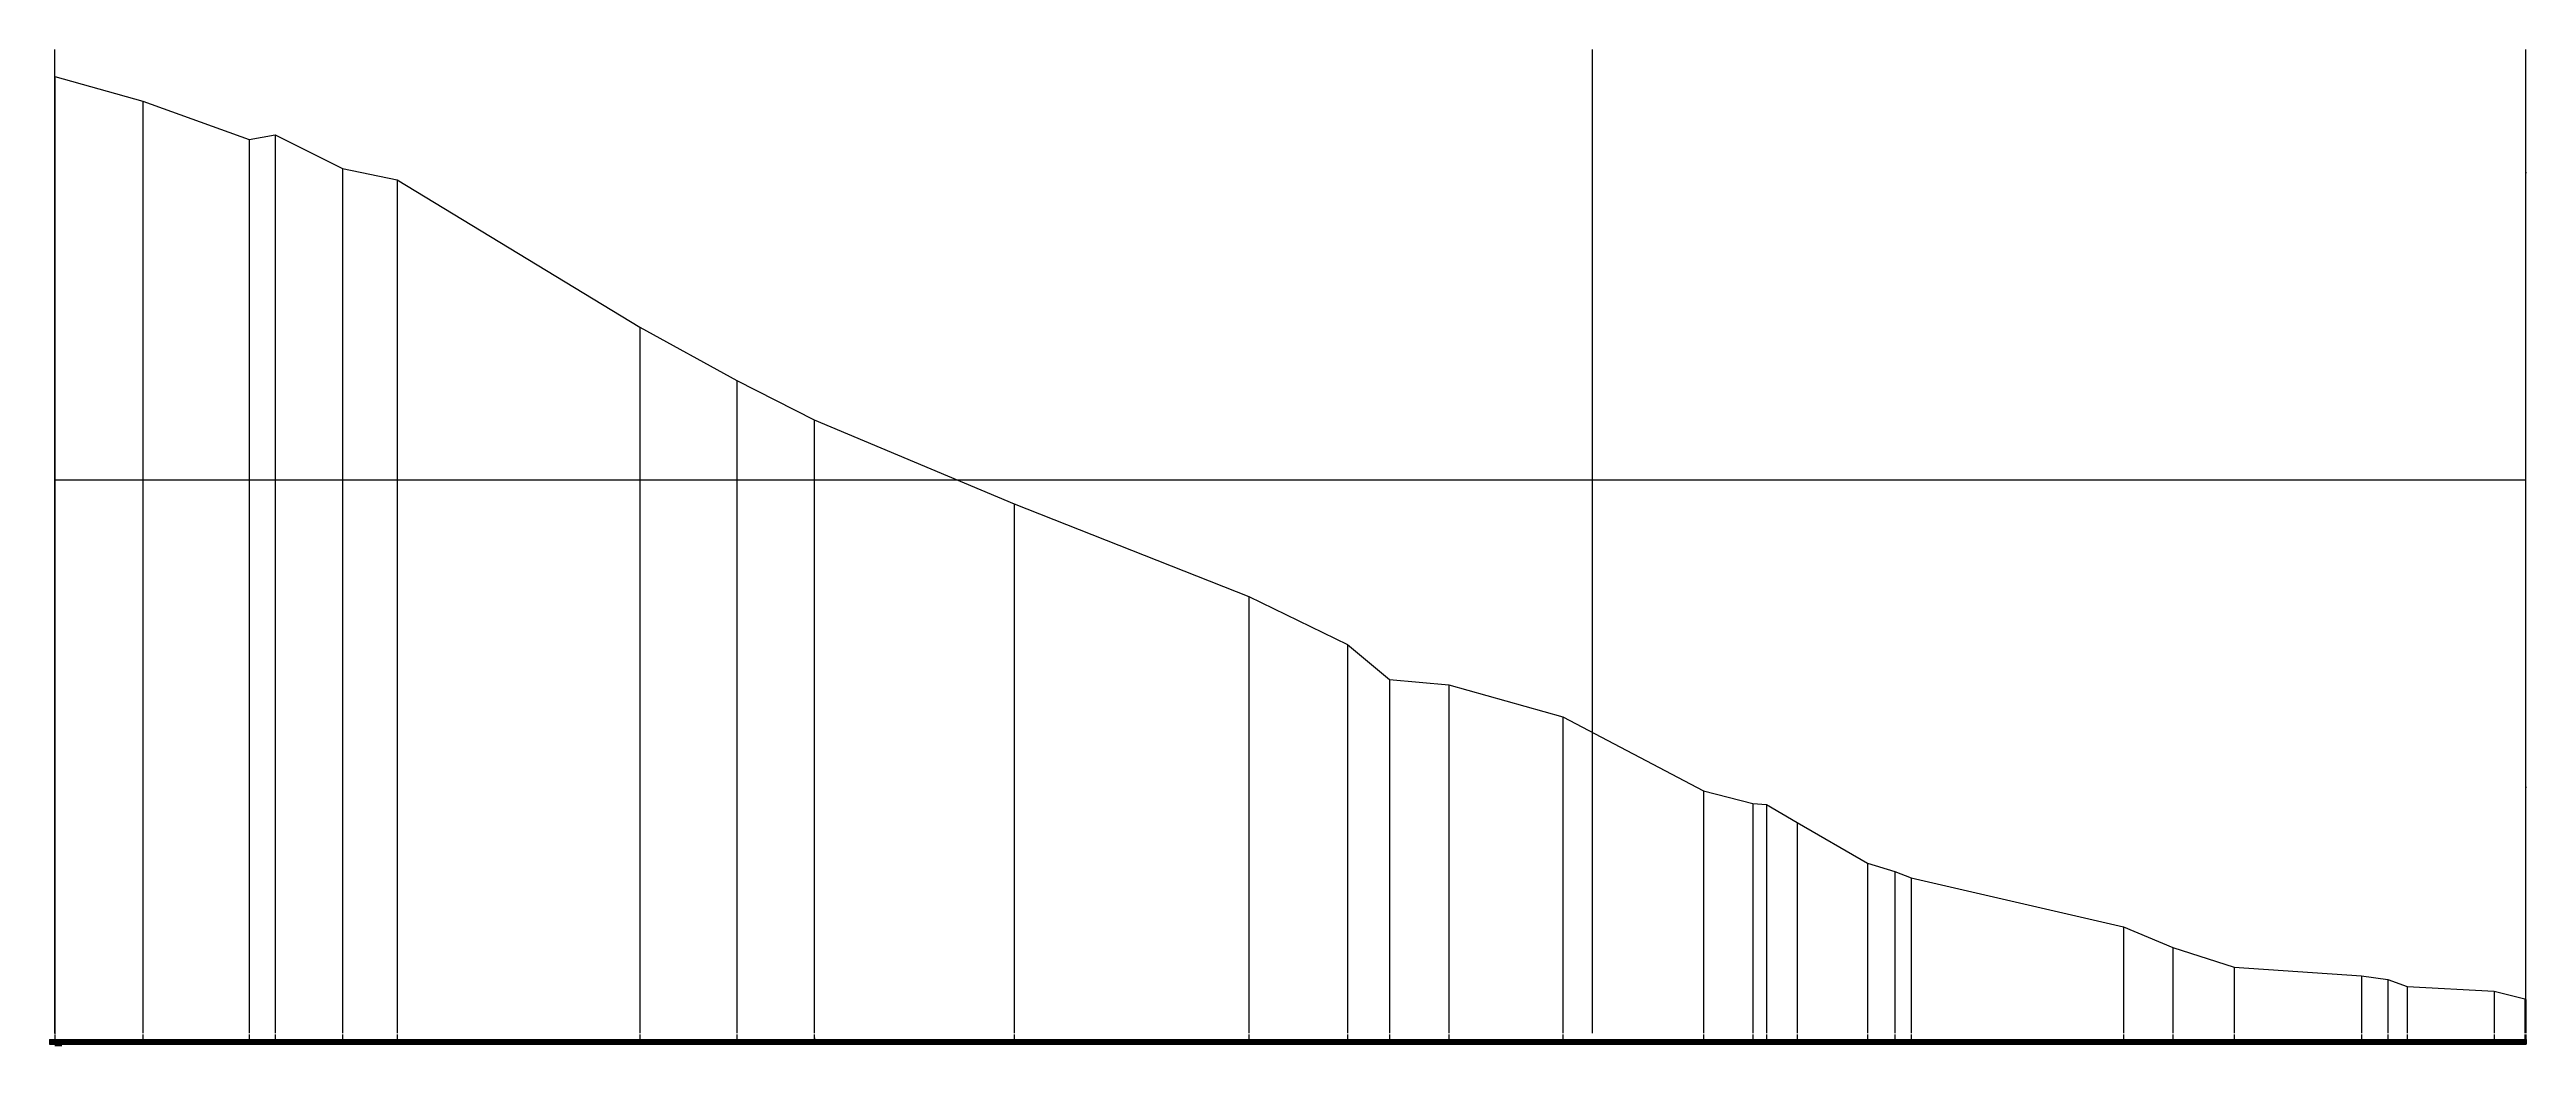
# Model space of a CAD drawing. Header units: metres. Extents: x -0.1 to 40.2, y -0.2 to 16.
import ezdxf
from ezdxf.enums import TextEntityAlignment as Align

# ---------------------------------------------------------------- set-up
doc = ezdxf.new("R2010")
doc.units = ezdxf.units.M
for name, color, linetype in [('CODE', 255, 'Continuous'), ('DATUM', 255, 'Continuous'), ('DEFAULT', 255, 'Continuous'), ('DESCRIPTION', 255, 'Continuous'), ('DISTANCE', 255, 'Continuous'), ('DROP', 255, 'Continuous'), ('ELEVATION', 255, 'Continuous'), ('FRAME', 255, 'Continuous'), ('IDENTIFIER', 255, 'Continuous'), ('LABELS', 255, 'Continuous'), ('SECTIONS', 255, 'Continuous'), ('TABLE', 255, 'Continuous')]:
    doc.layers.add(name, color=color, linetype=linetype)

msp = doc.modelspace()

# ---------------------------------------------------------------- linework, layer by layer
at = {"layer": 'DEFAULT', "color": 0, "linetype": 'Continuous'}
msp.add_lwpolyline([(0, 15.561), (1.43, 15.162), (3.159, 14.537), (3.581, 14.613), (4.679, 14.064), (5.567, 13.881), (9.511, 11.482), (11.088, 10.616), (12.344, 9.979), (12.348, 9.978), (15.6, 8.609), (19.415, 7.106), (21.02, 6.321), (21.703, 5.755), (22.667, 5.665), (24.521, 5.145), (26.807, 3.943), (27.607, 3.739), (27.833, 3.721), (28.331, 3.426), (29.471, 2.766), (29.918, 2.629), (30.181, 2.53), (33.634, 1.728), (34.44, 1.396), (35.435, 1.077), (37.507, 0.933), (37.933, 0.875), (38.249, 0.761), (39.66, 0.682), (40.159, 0.557), (40.177, 0.548)], dxfattribs=at)
at = {"layer": 'DROP', "color": 0, "linetype": 'Continuous'}
for p, q in [((0, 15.561), (0, 0)), ((1.43, 15.162), (1.43, 0)), ((3.159, 14.537), (3.159, 0)), ((3.581, 14.613), (3.581, 0)), ((4.679, 14.064), (4.679, 0)), ((5.567, 13.881), (5.567, 0)), ((9.511, 11.482), (9.511, 0)), ((11.088, 10.616), (11.088, 0)), ((12.344, 9.979), (12.344, 0)), ((12.348, 9.978), (12.348, 0)), ((15.6, 8.609), (15.6, 0)), ((19.415, 7.106), (19.415, 0)), ((21.02, 6.321), (21.02, 0)), ((21.703, 5.755), (21.703, 0)), ((22.667, 5.665), (22.667, 0)), ((24.521, 5.145), (24.521, 0)), ((26.807, 3.943), (26.807, 0)), ((27.607, 3.739), (27.607, 0)), ((27.833, 3.721), (27.833, 0)), ((28.331, 3.426), (28.331, 0)), ((29.471, 2.766), (29.471, 0)), ((29.918, 2.629), (29.918, 0)), ((30.181, 2.53), (30.181, 0)), ((33.634, 1.728), (33.634, 0)), ((34.44, 1.396), (34.44, 0)), ((35.435, 1.077), (35.435, 0)), ((37.507, 0.933), (37.507, 0)), ((37.933, 0.875), (37.933, 0)), ((38.249, 0.761), (38.249, 0)), ((39.66, 0.682), (39.66, 0)), ((40.159, 0.557), (40.159, 0)), ((40.177, 0.548), (40.177, 0))]:
    msp.add_line(p, q, dxfattribs=at)
for points in [[(0, -0.02), (0, -0.06), (0, -0.08), (0, -0.1)], [(1.43, -0.02), (1.43, -0.06), (1.43, -0.08), (1.43, -0.1)], [(3.159, -0.02), (3.159, -0.06), (3.159, -0.08), (3.159, -0.1)], [(3.581, -0.02), (3.581, -0.06), (3.581, -0.08), (3.581, -0.1)], [(4.679, -0.02), (4.679, -0.06), (4.679, -0.08), (4.679, -0.1)], [(5.567, -0.02), (5.567, -0.06), (5.567, -0.08), (5.567, -0.1)], [(9.511, -0.02), (9.511, -0.06), (9.511, -0.08), (9.511, -0.1)], [(11.088, -0.02), (11.088, -0.06), (11.088, -0.08), (11.088, -0.1)], [(12.344, -0.02), (12.344, -0.06), (12.344, -0.08), (12.344, -0.1)], [(12.348, -0.02), (12.348, -0.06), (12.35, -0.08), (12.35, -0.1)], [(15.6, -0.02), (15.6, -0.06), (15.6, -0.08), (15.6, -0.1)], [(19.415, -0.02), (19.415, -0.06), (19.415, -0.08), (19.415, -0.1)], [(21.02, -0.02), (21.02, -0.06), (21.02, -0.08), (21.02, -0.1)], [(21.703, -0.02), (21.703, -0.06), (21.703, -0.08), (21.703, -0.1)], [(22.667, -0.02), (22.667, -0.06), (22.667, -0.08), (22.667, -0.1)], [(24.521, -0.02), (24.521, -0.06), (24.521, -0.08), (24.521, -0.1)], [(26.807, -0.02), (26.807, -0.06), (26.807, -0.08), (26.807, -0.1)], [(27.607, -0.02), (27.607, -0.06), (27.607, -0.08), (27.607, -0.1)], [(27.833, -0.02), (27.833, -0.06), (27.833, -0.08), (27.833, -0.1)], [(28.331, -0.02), (28.331, -0.06), (28.331, -0.08), (28.331, -0.1)], [(29.471, -0.02), (29.471, -0.06), (29.471, -0.08), (29.471, -0.1)], [(29.918, -0.02), (29.918, -0.06), (29.918, -0.08), (29.918, -0.1)], [(30.181, -0.02), (30.181, -0.06), (30.181, -0.08), (30.181, -0.1)], [(33.634, -0.02), (33.634, -0.06), (33.634, -0.08), (33.634, -0.1)], [(34.44, -0.02), (34.44, -0.06), (34.44, -0.08), (34.44, -0.1)], [(35.435, -0.02), (35.435, -0.06), (35.435, -0.08), (35.435, -0.1)], [(37.507, -0.02), (37.507, -0.06), (37.507, -0.08), (37.507, -0.1)], [(37.933, -0.02), (37.933, -0.06), (37.933, -0.08), (37.933, -0.1)], [(38.249, -0.02), (38.249, -0.06), (38.249, -0.08), (38.249, -0.1)], [(39.66, -0.02), (39.66, -0.06), (39.66, -0.08), (39.66, -0.1)], [(40.159, -0.02), (40.159, -0.06), (40.159, -0.08), (40.159, -0.1)], [(40.177, -0.02), (40.177, -0.06), (40.177, -0.08), (40.177, -0.1)]]:
    msp.add_lwpolyline(points, dxfattribs=at)
at = {"layer": 'ELEVATION', "color": 8, "linetype": 'Continuous'}
for p, q in [((0, 14), (-0.01, 14)), ((40.177, 14), (40.187, 14)), ((0, 4), (-0.01, 4)), ((40.177, 4), (40.187, 4))]:
    msp.add_line(p, q, dxfattribs=at)
at = {"layer": 'ELEVATION', "color": 7, "linetype": 'Continuous'}
msp.add_line((0, 9), (40.177, 9), dxfattribs=at)
at = {"layer": 'FRAME', "color": 8, "linetype": 'Continuous'}
for q in [(0, 16), (0, -0.01)]:
    msp.add_line((0, 0), q, dxfattribs=at)
at = {"layer": 'FRAME', "color": 7, "linetype": 'Continuous'}
msp.add_line((25, 0), (25, 16), dxfattribs=at)
at = {"layer": 'FRAME', "color": 0, "linetype": 'Continuous'}
msp.add_line((40.177, 0), (40.177, 16), dxfattribs=at)
at = {"layer": 'SECTIONS', "color": 0, "linetype": 'Continuous'}
msp.add_line((0, -0.199), (0.116, -0.199), dxfattribs=at)
at = {"layer": 'TABLE', "color": 0, "linetype": 'Continuous'}
for p, q in [((-0.086, -0.1), (40.183, -0.1)), ((-0.086, -0.1), (-0.086, -0.178)), ((-0.086, -0.118), (40.183, -0.118)), ((-0.086, -0.136), (40.183, -0.136)), ((-0.086, -0.152), (40.183, -0.152)), ((-0.086, -0.173), (40.183, -0.173)), ((-0.086, -0.178), (40.183, -0.178)), ((0, -0.178), (0, -0.1)), ((0, -0.1), (0, -0.178)), ((1.43, -0.178), (1.43, -0.1)), ((3.159, -0.178), (3.159, -0.1)), ((3.581, -0.178), (3.581, -0.1)), ((4.679, -0.178), (4.679, -0.1)), ((5.567, -0.178), (5.567, -0.1)), ((9.511, -0.178), (9.511, -0.1)), ((11.088, -0.178), (11.088, -0.1)), ((12.344, -0.178), (12.344, -0.1)), ((12.35, -0.178), (12.35, -0.1)), ((15.6, -0.178), (15.6, -0.1)), ((19.415, -0.178), (19.415, -0.1)), ((21.02, -0.178), (21.02, -0.1)), ((21.703, -0.178), (21.703, -0.1)), ((22.667, -0.178), (22.667, -0.1)), ((24.521, -0.178), (24.521, -0.1)), ((26.807, -0.178), (26.807, -0.1)), ((27.607, -0.178), (27.607, -0.1)), ((27.833, -0.178), (27.833, -0.1)), ((28.331, -0.178), (28.331, -0.1)), ((29.471, -0.178), (29.471, -0.1)), ((29.918, -0.178), (29.918, -0.1)), ((30.181, -0.178), (30.181, -0.1)), ((33.634, -0.178), (33.634, -0.1)), ((34.44, -0.178), (34.44, -0.1)), ((35.435, -0.178), (35.435, -0.1)), ((37.507, -0.178), (37.507, -0.1)), ((37.933, -0.178), (37.933, -0.1)), ((38.249, -0.178), (38.249, -0.1)), ((39.66, -0.178), (39.66, -0.1)), ((40.159, -0.178), (40.159, -0.1)), ((40.177, -0.178), (40.177, -0.1)), ((40.183, -0.1), (40.183, -0.178))]:
    msp.add_line(p, q, dxfattribs=at)

# ---------------------------------------------------------------- texts
at = {"layer": 'CODE', "color": 0, "linetype": 'Continuous'}
msp.add_text('ALIGN001Historical - Code', height=0.0025, dxfattribs=at).set_placement((-0.043, -0.154), align=Align.TOP_CENTER)
for p in [(0.002, -0.162), (40.179, -0.162)]:
    msp.add_text('DEFAULT', height=0.0025, rotation=90, dxfattribs=at).set_placement(p, align=Align.TOP_CENTER)
at = {"layer": 'DATUM', "color": 0, "linetype": 'Continuous'}
msp.add_text('Datum : 56.000', height=0.0035, dxfattribs=at).set_placement((-0.013, 0), align=Align.MIDDLE_RIGHT)
at = {"layer": 'DESCRIPTION', "color": 0, "linetype": 'Continuous'}
msp.add_text('ALIGN001Historical - Description', height=0.0025, dxfattribs=at).set_placement((-0.043, -0.175), align=Align.TOP_CENTER)
at = {"layer": 'DISTANCE', "color": 0, "linetype": 'Continuous'}
for s, p in [('0.000', (0.002, 15.561)), ('1.430', (1.432, 15.162)), ('3.159', (3.161, 14.537)), ('3.581', (3.583, 14.613)), ('4.679', (4.682, 14.064)), ('5.567', (5.569, 13.881)), ('9.511', (9.513, 11.482)), ('11.088', (11.09, 10.616)), ('12.344', (12.346, 9.979)), ('12.348', (12.35, 9.978)), ('15.600', (15.602, 8.609)), ('19.415', (19.418, 7.106)), ('21.020', (21.022, 6.321)), ('21.703', (21.705, 5.755)), ('22.667', (22.669, 5.665)), ('24.521', (24.523, 5.145)), ('26.807', (26.81, 3.943)), ('27.607', (27.609, 3.739)), ('27.833', (27.836, 3.721)), ('28.331', (28.333, 3.426)), ('29.471', (29.473, 2.766)), ('29.918', (29.92, 2.629)), ('30.181', (30.183, 2.53)), ('33.634', (33.637, 1.728)), ('34.440', (34.442, 1.396)), ('35.435', (35.438, 1.077)), ('37.507', (37.51, 0.933)), ('37.933', (37.935, 0.875)), ('38.249', (38.251, 0.761)), ('39.660', (39.662, 0.682)), ('40.159', (40.161, 0.557)), ('40.177', (40.18, 0.548)), ('0.000', (0.002, -0.109)), ('1.430', (1.432, -0.109)), ('3.159', (3.161, -0.109)), ('3.581', (3.582, -0.109)), ('4.679', (4.681, -0.109)), ('5.567', (5.569, -0.109)), ('9.511', (9.512, -0.109)), ('11.088', (11.089, -0.109)), ('12.344', (12.345, -0.109)), ('12.348', (12.351, -0.109)), ('15.600', (15.601, -0.109)), ('19.415', (19.417, -0.109)), ('21.020', (21.021, -0.109)), ('21.703', (21.704, -0.109)), ('22.667', (22.668, -0.109)), ('24.521', (24.522, -0.109)), ('26.807', (26.809, -0.109)), ('27.607', (27.608, -0.109)), ('27.833', (27.835, -0.109)), ('28.331', (28.332, -0.109)), ('29.471', (29.472, -0.109)), ('29.918', (29.919, -0.109)), ('30.181', (30.182, -0.109)), ('33.634', (33.636, -0.109)), ('34.440', (34.441, -0.109)), ('35.435', (35.437, -0.109)), ('37.507', (37.509, -0.109)), ('37.933', (37.934, -0.109)), ('38.249', (38.25, -0.109)), ('39.660', (39.661, -0.109)), ('40.159', (40.161, -0.109)), ('40.177', (40.179, -0.109))]:
    msp.add_text(s, height=0.0025, rotation=90, dxfattribs=at).set_placement(p, align=Align.TOP_CENTER)
msp.add_text('Distance', height=0.0025, dxfattribs=at).set_placement((-0.043, -0.102), align=Align.TOP_CENTER)
at = {"layer": 'ELEVATION', "color": 8, "linetype": 'Continuous'}
for s, p in [('70', (-0.012, 14)), ('60', (-0.012, 4))]:
    msp.add_text(s, height=0.0025, dxfattribs=at).set_placement(p, align=Align.MIDDLE_RIGHT)
at = {"layer": 'ELEVATION', "color": 0, "linetype": 'Continuous'}
msp.add_text('ALIGN001Historical - Elevation', height=0.0025, dxfattribs=at).set_placement((-0.043, -0.121), align=Align.TOP_CENTER)
for s, p in [('71.561', (0.002, -0.127)), ('71.162', (1.432, -0.127)), ('70.537', (3.161, -0.127)), ('70.613', (3.582, -0.127)), ('70.064', (4.681, -0.127)), ('69.881', (5.569, -0.127)), ('67.482', (9.512, -0.127)), ('66.616', (11.089, -0.127)), ('65.979', (12.345, -0.127)), ('65.978', (12.351, -0.127)), ('64.609', (15.601, -0.127)), ('63.106', (19.417, -0.127)), ('62.321', (21.021, -0.127)), ('61.755', (21.704, -0.127)), ('61.665', (22.668, -0.127)), ('61.145', (24.522, -0.127)), ('59.943', (26.809, -0.127)), ('59.739', (27.608, -0.127)), ('59.721', (27.835, -0.127)), ('59.426', (28.332, -0.127)), ('58.766', (29.472, -0.127)), ('58.629', (29.919, -0.127)), ('58.530', (30.182, -0.127)), ('57.728', (33.636, -0.127)), ('57.396', (34.441, -0.127)), ('57.077', (35.437, -0.127)), ('56.933', (37.509, -0.127)), ('56.875', (37.934, -0.127)), ('56.761', (38.25, -0.127)), ('56.682', (39.661, -0.127)), ('56.557', (40.161, -0.127)), ('56.548', (40.179, -0.127))]:
    msp.add_text(s, height=0.0025, rotation=90, dxfattribs=at).set_placement(p, align=Align.TOP_CENTER)
at = {"layer": 'IDENTIFIER', "color": 0, "linetype": 'Continuous'}
msp.add_text('ALIGN001Historical - Identifier', height=0.0025, dxfattribs=at).set_placement((-0.043, -0.139), align=Align.TOP_CENTER)
for s, p in [('20949', (0.002, -0.144)), ('20950', (40.179, -0.144))]:
    msp.add_text(s, height=0.0025, rotation=90, dxfattribs=at).set_placement(p, align=Align.TOP_CENTER)
at = {"layer": 'LABELS', "color": 0, "linetype": 'Continuous'}
for s, p in [('Horizontal Scale 1 : 1', (0, -0.185)), ('Vertical Scale 1 : 1', (0, -0.192))]:
    msp.add_text(s, height=0.0035, dxfattribs=at).set_placement(p)
at = {"layer": 'SECTIONS', "color": 0, "linetype": 'Continuous'}
msp.add_text('ALIGN001Historical', height=0.0035, dxfattribs=at).set_placement((0.119, -0.199))

doc.saveas('drawing.dxf')
